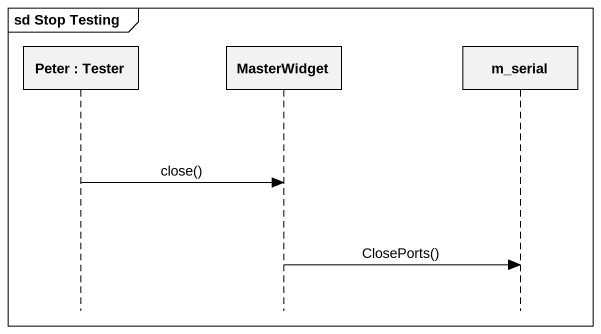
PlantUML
@startuml
mainframe sd Stop Testing
hide footbox
participant "Peter : Tester" as Peter
participant MasterWidget
participant m_serial

Peter -> MasterWidget : close()
MasterWidget -> m_serial : ClosePorts()
@enduml
